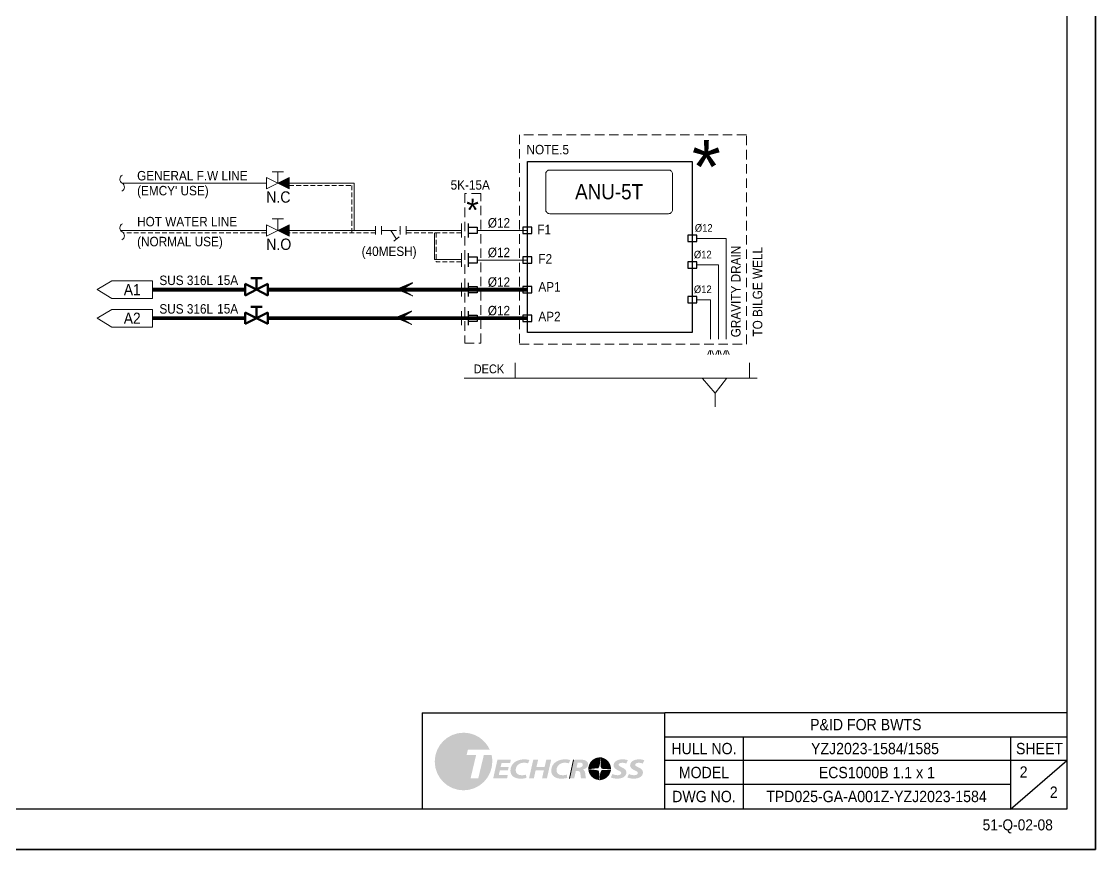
# Model space of a CAD drawing. Extents: x -553847 to 4496999, y 514150 to 878882.
# Drawn here: x 4399829 to 4428190, y 514150 to 536002 of the extents above; entities that cross this region are included whole.
import ezdxf

# ---------------------------------------------------------------- set-up
doc = ezdxf.new("R2010")
doc.units = 0
doc.header["$LTSCALE"] = 25
doc.header["$MEASUREMENT"] = 0
for name, pattern in [('DASHED', [0.75, 0.5, -0.25]), ('DASHED2', [0.375, 0.25, -0.125]), ('HIDDEN', [0.375, 0.25, -0.125]), ('PHANTOM', [63.5, 31.75, -6.35, 6.35, -6.35, 6.35, -6.35])]:
    doc.linetypes.add(name, pattern=pattern)
doc.layers.get('0').update_dxf_attribs({"linetype": 'CONTINUOUS', "lineweight": 9})
doc.layers.add('0.1 Defpoints', color=7, linetype='CONTINUOUS', plot=False)
doc.layers.add('0.2 Dwg sheet', color=7, linetype='CONTINUOUS')
doc.layers.add('0.3 Text', color=7, linetype='CONTINUOUS')
for name, color, linetype, lineweight in [('0.4 Maker scope box', 3, 'HIDDEN', 9), ('1.1 Y_Pipe', 7, 'CONTINUOUS', 13), ('1.5 M_Equip', 4, 'CONTINUOUS', 30), ('measure', 1, 'CONTINUOUS', 15), ('외형선', 7, 'CONTINUOUS', 18)]:
    doc.layers.add(name, color=color, linetype=linetype, lineweight=lineweight)
doc.layers.add('2.1 Valve open', color=7, linetype='CONTINUOUS', lineweight=50, true_color=0x1b21e4)
doc.layers.add('2.4 ANU dosing line', color=7, linetype='DASHED2', true_color=0xff29ff)
doc.styles.add('ARIAL', font='arial.ttf')
doc.styles.get("Standard").update_dxf_attribs({"font": '', "width": 0.95, "height": 250})
doc.styles.get('Standard').set_extended_font_data('Gulim')

# ---------------------------------------------------------------- blocks, each defined once
blk = doc.blocks.new('양식 51-Q-02-08')
at = {"layer": '0.1 Defpoints'}
blk.add_lwpolyline([(-2677005, 1033560), (-2613196, 1033560), (-2613196, 988132), (-2677005, 988132)], close=True, dxfattribs=at)
at = {"layer": '0.2 Dwg sheet'}
for p, q in [((-2630979, 991742), (-2624571, 991742)), ((-2630979, 991742), (-2630979, 989196)), ((-2624571, 989196), (-2624571, 991742)), ((-2613953, 991742), (-2624571, 991742)), ((-2624571, 991110), (-2613953, 991110)), ((-2622500, 991110), (-2622500, 989196)), ((-2615440, 991110), (-2615440, 989196)), ((-2613953, 990478), (-2624571, 990478)), ((-2615440, 989196), (-2613953, 990478)), ((-2615440, 989846), (-2624571, 989846))]:
    blk.add_line(p, q, dxfattribs=at)
blk.add_lwpolyline([(-2613953, 989196), (-2676245, 989196), (-2676245, 1032800), (-2613953, 1032800)], close=True, dxfattribs=at)
at = {"layer": '0.2 Dwg sheet', "insert": (-2623536, 989529), "char_height": 300, "width": 2070.81, "attachment_point": 5}
blk.add_mtext('DWG NO.', dxfattribs=at)
at = {"layer": '0.3 Text', "width": 0.95}
blk.add_text('51-Q-02-08', height=291.7, dxfattribs=at).set_placement((-2616177, 988637))
at = {"layer": '0.3 Text', "char_height": 300, "attachment_point": 5}
for s, insert, width in [('\\A1;SHEET', (-2614674, 990794), 1532.09), ('MODEL', (-2623536, 990162), 2070.81)]:
    blk.add_mtext(s, dxfattribs=dict(at, insert=insert, width=width))

msp = doc.modelspace()

# ---------------------------------------------------------------- hatches: boundary and pattern name
at = {"layer": '0.2 Dwg sheet', "lineweight": 0}
h = msp.add_hatch(color=256, dxfattribs=at)
h.dxf.hatch_style = 2
edge = h.paths.add_edge_path()
edge.add_spline(control_points=[(4412038.3, 516645.4), (4412038.3, 516645.4), (4411891.2, 516028.7), (4411891.2, 516028.7), (4411891.2, 516028.7), (4411687.4, 516028.7), (4411687.4, 516028.7), (4411687.4, 516028.7), (4411834.6, 516645.4), (4411834.6, 516645.4), (4411834.6, 516645.4), (4411582.7, 516645.4), (4411582.7, 516645.4), (4411582.7, 516645.4), (4411618.1, 516787.2), (4411618.1, 516787.2), (4411618.1, 516787.2), (4412193.4, 516787.2), (4412193.4, 516787.2), (4412073.7, 517049.8), (4411809.1, 517232.4), (4411501.7, 517232.4), (4411081.9, 517232.4), (4410741.6, 516892.1), (4410741.6, 516472.3), (4410741.6, 516052.5), (4411081.9, 515712.2), (4411501.7, 515712.2), (4411921.5, 515712.2), (4412261.7, 516052.5), (4412261.7, 516472.3), (4412261.7, 516531.9), (4412254.7, 516589.7), (4412241.7, 516645.4), (4412241.7, 516645.4), (4412038.3, 516645.4), (4412038.3, 516645.4)], knot_values=[0, 0, 0, 0, 1, 1, 1, 2, 2, 2, 3, 3, 3, 4, 4, 4, 5, 5, 5, 6, 6, 6, 7, 7, 7, 8, 8, 8, 9, 9, 9, 10, 10, 10, 11, 11, 11, 12, 12, 12, 12], degree=3, periodic=0)
h = msp.add_hatch(color=256, dxfattribs=at)
h.dxf.hatch_style = 2
h.paths.add_polyline_path([(4412672.9, 516238.2), (4412461.1, 516238.2), (4412433.6, 516118), (4412672, 516118), (4412650.8, 516027.8), (4412284.6, 516027.8), (4412398.2, 516521.8), (4412751.9, 516521.8), (4412730.5, 516431.8), (4412505.4, 516431.8), (4412480.5, 516326.8), (4412694.2, 516326.8)])
h = msp.add_hatch(color=256, dxfattribs=at)
h.dxf.hatch_style = 2
edge = h.paths.add_edge_path()
edge.add_spline(control_points=[(4413161.4, 516041), (4413129.6, 516029.3), (4413076.3, 516019.8), (4413004.6, 516019.8), (4412845.9, 516019.8), (4412740.4, 516098.9), (4412740.4, 516229.5), (4412740.4, 516341.6), (4412800.7, 516428), (4412891.1, 516477.9), (4412953.2, 516513), (4413025.9, 516529.9), (4413110, 516529.9), (4413174.8, 516529.9), (4413223.5, 516517.4), (4413241.2, 516509.5), (4413241.2, 516509.5), (4413205.8, 516423.6), (4413205.8, 516423.6), (4413188.9, 516430.9), (4413149, 516439.7), (4413097.6, 516439.7), (4413046.2, 516439.7), (4412997.5, 516426.6), (4412961.2, 516401.6), (4412911.5, 516367.2), (4412878.7, 516310.7), (4412878.7, 516241.9), (4412878.7, 516162.7), (4412932.8, 516109.9), (4413037.4, 516109.9), (4413079.9, 516109.9), (4413121.6, 516115.7), (4413150.9, 516126.1), (4413150.9, 516126.1), (4413161.4, 516041), (4413161.4, 516041)], knot_values=[0, 0, 0, 0, 1, 1, 1, 2, 2, 2, 3, 3, 3, 4, 4, 4, 5, 5, 5, 6, 6, 6, 7, 7, 7, 8, 8, 8, 9, 9, 9, 10, 10, 10, 11, 11, 11, 12, 12, 12, 12], degree=3, periodic=0)
h = msp.add_hatch(color=256, dxfattribs=at)
h.dxf.hatch_style = 2
h.paths.add_polyline_path([(4413471.7, 516521.8), (4413427.4, 516329.9), (4413643.7, 516329.9), (4413688, 516521.8), (4413816.6, 516521.8), (4413703.1, 516027.8), (4413575.4, 516027.8), (4413622.4, 516236), (4413405.2, 516236), (4413358.2, 516027.8), (4413230.6, 516027.8), (4413344, 516521.8)])
h = msp.add_hatch(color=256, dxfattribs=at)
h.dxf.hatch_style = 2
edge = h.paths.add_edge_path()
edge.add_spline(control_points=[(4414239.6, 516041), (4414207.8, 516029.3), (4414154.5, 516019.8), (4414082.7, 516019.8), (4413924.1, 516019.8), (4413818.5, 516098.9), (4413818.5, 516229.5), (4413818.5, 516341.6), (4413878.8, 516428), (4413969.2, 516477.9), (4414031.4, 516513), (4414104, 516529.9), (4414188.3, 516529.9), (4414252.9, 516529.9), (4414301.7, 516517.4), (4414319.4, 516509.5), (4414319.4, 516509.5), (4414284, 516423.6), (4414284, 516423.6), (4414267.2, 516430.9), (4414227.2, 516439.7), (4414175.8, 516439.7), (4414124.3, 516439.7), (4414075.7, 516426.6), (4414039.3, 516401.6), (4413989.7, 516367.2), (4413956.8, 516310.7), (4413956.8, 516241.9), (4413956.8, 516162.7), (4414010.9, 516109.9), (4414115.5, 516109.9), (4414158.1, 516109.9), (4414199.7, 516115.7), (4414229, 516126.1), (4414229, 516126.1), (4414239.6, 516041), (4414239.6, 516041)], knot_values=[0, 0, 0, 0, 1, 1, 1, 2, 2, 2, 3, 3, 3, 4, 4, 4, 5, 5, 5, 6, 6, 6, 7, 7, 7, 8, 8, 8, 9, 9, 9, 10, 10, 10, 11, 11, 11, 12, 12, 12, 12], degree=3, periodic=0)
at = {"layer": '0.2 Dwg sheet', "linetype": 'Continuous', "lineweight": 0}
h = msp.add_hatch(color=256, dxfattribs=at)
h.paths.add_polyline_path([(4414790.7, 516420.7), (4414781.9, 516445.7), (4414746.6, 516484.3), (4414691.2, 516510.1), (4414621.1, 516522.3), (4414544.3, 516524.4), (4414472.5, 516520.9), (4414409.5, 516512.3), (4414297.9, 516028.2), (4414300.9, 516027.8), (4414423.7, 516027.8), (4414468, 516222.6), (4414514.4, 516222.6), (4414528.7, 516221.4), (4414553.4, 516213.9), (4414571.3, 516198.7), (4414583.3, 516173.3), (4414600.1, 516048.5), (4414603.9, 516032.2), (4414611, 516027.7), (4414736.8, 516027.7), (4414730.6, 516046.8), (4414725.3, 516075.6), (4414712, 516180.1), (4414705.4, 516206.5), (4414680.1, 516245.1), (4414656.9, 516258.9), (4414656.9, 516260.9), (4414670.7, 516264.9), (4414716.7, 516284.2), (4414753.2, 516310.5), (4414779.5, 516344.8), (4414791.8, 516386.7), (4414792.4, 516406.7)])
h.paths.add_polyline_path([(4414650.8, 516372.7, -0.1380365), (4414619.5, 516329.1, -0.1340355), (4414547.6, 516306.2), (4414485.5, 516306.2), (4414515.1, 516442.4), (4414578.1, 516442.4, -0.1816988), (4414637.9, 516422.6, -0.2969134)], flags=16)
at = {"layer": '0.2 Dwg sheet', "lineweight": 0}
h = msp.add_hatch(color=256, dxfattribs=at)
h.dxf.hatch_style = 2
edge = h.paths.add_edge_path()
edge.add_spline(control_points=[(4415121.2, 516579.7), (4415112.8, 516580.4), (4415104.3, 516581), (4415095.7, 516581), (4414994.8, 516581), (4414905.8, 516530.8), (4414851.8, 516454.2), (4414840.7, 516436.8), (4414830.8, 516418.4), (4414822.5, 516398.6), (4414810.5, 516369.9), (4414802.8, 516340.5), (4414798.6, 516311.3), (4414797.7, 516301.8), (4414797.2, 516292.2), (4414797.2, 516282.4), (4414797.2, 516281.9), (4414797.3, 516281.3), (4414797.3, 516280.7), (4414909.6, 516288), (4415040.5, 516300.8), (4415056.6, 516308), (4415077.5, 516317.4), (4415109.2, 516504.3), (4415121.2, 516579.7)], knot_values=[0, 0, 0, 0, 1, 1, 1, 2, 2, 2, 3, 3, 3, 4, 4, 4, 5, 5, 5, 6, 6, 6, 7, 7, 7, 8, 8, 8, 8], degree=3, periodic=0)
h = msp.add_hatch(color=256, dxfattribs=at)
h.dxf.hatch_style = 2
edge = h.paths.add_edge_path()
edge.add_spline(control_points=[(4415152.7, 516298.2), (4415168, 516288.1), (4415272.3, 516282.2), (4415394.1, 516278.6), (4415394.1, 516279.9), (4415394.3, 516281.1), (4415394.3, 516282.4), (4415394.3, 516429), (4415288.5, 516550.7), (4415149.2, 516575.9), (4415139.3, 516490.9), (4415123.1, 516317.8), (4415152.7, 516298.2)], knot_values=[0, 0, 0, 0, 1, 1, 1, 2, 2, 2, 3, 3, 3, 4, 4, 4, 4], degree=3, periodic=0)
h = msp.add_hatch(color=256, dxfattribs=at)
h.dxf.hatch_style = 2
edge = h.paths.add_edge_path()
edge.add_spline(control_points=[(4415432.7, 516142.2), (4415468.1, 516124.7), (4415517.7, 516110.6), (4415573.6, 516110.6), (4415622.4, 516110.6), (4415667.6, 516129.7), (4415667.6, 516167.8), (4415667.6, 516196.4), (4415641.9, 516214), (4415587, 516238.2), (4415524, 516266.1), (4415463.7, 516305.6), (4415463.7, 516369.3), (4415463.7, 516469), (4415568.2, 516529.9), (4415698.5, 516529.9), (4415770.3, 516529.9), (4415813, 516516.7), (4415838.5, 516505.7), (4415838.5, 516505.7), (4415798.7, 516417.9), (4415798.7, 516417.9), (4415779.3, 516426.6), (4415737.6, 516439.7), (4415687.9, 516439), (4415628.5, 516439), (4415597.5, 516414.8), (4415597.5, 516387.6), (4415597.5, 516358.3), (4415633.9, 516340.8), (4415684.4, 516317.4), (4415757.1, 516285.7), (4415802.3, 516245.4), (4415802.3, 516186.1), (4415802.3, 516076.1), (4415692.4, 516019.8), (4415560.3, 516019.8), (4415477.9, 516020.4), (4415417.6, 516038), (4415390.1, 516055), (4415390.1, 516055), (4415432.7, 516142.2), (4415432.7, 516142.2)], knot_values=[0, 0, 0, 0, 1, 1, 1, 2, 2, 2, 3, 3, 3, 4, 4, 4, 5, 5, 5, 6, 6, 6, 7, 7, 7, 8, 8, 8, 9, 9, 9, 10, 10, 10, 11, 11, 11, 12, 12, 12, 13, 13, 13, 14, 14, 14, 14], degree=3, periodic=0)
h = msp.add_hatch(color=256, dxfattribs=at)
h.dxf.hatch_style = 2
edge = h.paths.add_edge_path()
edge.add_spline(control_points=[(4415869.7, 516142.2), (4415905.2, 516124.7), (4415954.8, 516110.6), (4416010.6, 516110.6), (4416059.5, 516110.6), (4416104.7, 516129.7), (4416104.7, 516167.8), (4416104.7, 516196.4), (4416079, 516214), (4416023.9, 516238.2), (4415961, 516266.1), (4415900.8, 516305.6), (4415900.8, 516369.3), (4415900.8, 516469), (4416005.4, 516529.9), (4416135.6, 516529.9), (4416207.5, 516529.9), (4416250, 516516.7), (4416275.7, 516505.7), (4416275.7, 516505.7), (4416235.8, 516417.9), (4416235.8, 516417.9), (4416216.3, 516426.6), (4416174.7, 516439.7), (4416125.1, 516439), (4416065.7, 516439), (4416034.5, 516414.8), (4416034.5, 516387.6), (4416034.5, 516358.3), (4416070.9, 516340.8), (4416121.4, 516317.4), (4416194.2, 516285.7), (4416239.4, 516245.4), (4416239.4, 516186.1), (4416239.4, 516076.1), (4416129.4, 516019.8), (4415997.4, 516019.8), (4415914.8, 516020.4), (4415854.7, 516038), (4415827.1, 516055), (4415827.1, 516055), (4415869.7, 516142.2), (4415869.7, 516142.2)], knot_values=[0, 0, 0, 0, 1, 1, 1, 2, 2, 2, 3, 3, 3, 4, 4, 4, 5, 5, 5, 6, 6, 6, 7, 7, 7, 8, 8, 8, 9, 9, 9, 10, 10, 10, 11, 11, 11, 12, 12, 12, 13, 13, 13, 14, 14, 14, 14], degree=3, periodic=0)
h = msp.add_hatch(color=256, dxfattribs=at)
h.dxf.hatch_style = 2
edge = h.paths.add_edge_path()
edge.add_spline(control_points=[(4415047.7, 516227.9), (4415024.2, 516242.2), (4414894.7, 516250.1), (4414798.6, 516254.1), (4414812, 516112.2), (4414924.6, 515999.2), (4415066.4, 515985.4), (4415074.3, 516115.4), (4415081.9, 516207.2), (4415047.7, 516227.9)], knot_values=[0, 0, 0, 0, 1, 1, 1, 2, 2, 2, 3, 3, 3, 3], degree=3, periodic=0)
h = msp.add_hatch(color=256, dxfattribs=at)
h.dxf.hatch_style = 2
edge = h.paths.add_edge_path()
edge.add_spline(control_points=[(4415099.3, 515984.1), (4415248.4, 515985.8), (4415370.9, 516096.8), (4415391, 516240.7), (4415271, 516237.8), (4415169.3, 516234.4), (4415154.7, 516231.5), (4415127.7, 516225.8), (4415107.7, 516065.6), (4415099.3, 515984.1)], knot_values=[0, 0, 0, 0, 1, 1, 1, 2, 2, 2, 3, 3, 3, 3], degree=3, periodic=0)
at = {"layer": '1.1 Y_Pipe'}
for points in [[(4406596.2, 531735.3), (4406897.8, 531583.4), (4406897.8, 531886.1)], [(4406596.2, 530488.5), (4406897.8, 530336.6), (4406897.8, 530639.3)]]:
    msp.add_hatch(color=256, dxfattribs=at).paths.add_polyline_path(points)
at = {"layer": 'measure'}
h = msp.add_hatch(dxfattribs=at)
h.set_pattern_fill('ANSI31', color=1, scale=0.619715, style=0)
h.set_pattern_definition([(45, (3971654.49477, -2582.21119), (-0.05477560696, 0.05477560696), [])])
h.paths.add_polyline_path([(4410163.9, 528758.7), (4409874.9, 528934), (4410163.9, 529109.4), (4409743.5, 528934)])
h = msp.add_hatch(dxfattribs=at)
h.set_pattern_fill('ANSI31', color=1, scale=0.619715, style=0)
h.set_pattern_definition([(45, (3971626.15303, -3334.027115), (-0.05477560696, 0.05477560696), [])])
h.paths.add_polyline_path([(4410135.6, 528006.9), (4409846.5, 528182.2), (4410135.6, 528357.6), (4409715.1, 528182.2)])

# ---------------------------------------------------------------- linework, layer by layer
at = {"layer": '0.1 Defpoints', "color": 4, "linetype": 'ByBlock'}
msp.add_lwpolyline([(4364381.2, 514150.1), (4428190.1, 514150.1), (4428190.1, 559578), (4364381.2, 559578)], close=True, dxfattribs=at)
at = {"layer": '0.2 Dwg sheet', "linetype": 'Continuous', "lineweight": 0}
msp.add_line((4414297.9, 516028.2), (4414409.5, 516512.3), dxfattribs=at)
at = {"layer": '0.2 Dwg sheet', "lineweight": 0}
for points in [[(4415121.2, 516579.7), (4415109.2, 516504.3), (4415077.5, 516317.4), (4415056.6, 516308)], [(4415152.7, 516298.2), (4415123.1, 516317.8), (4415139.3, 516490.9), (4415149.2, 516575.9)], [(4415056.6, 516308), (4415040.5, 516300.8), (4414909.6, 516288), (4414797.3, 516280.7)], [(4414798.6, 516254.1), (4414894.7, 516250.1), (4415024.2, 516242.2), (4415047.7, 516227.9)], [(4415047.7, 516227.9), (4415081.9, 516207.2), (4415074.3, 516115.4), (4415066.4, 515985.4)], [(4415099.3, 515984.1), (4415107.7, 516065.6), (4415127.7, 516225.8), (4415154.7, 516231.5)], [(4415394.1, 516278.6), (4415272.3, 516282.2), (4415168, 516288.1), (4415152.7, 516298.2)], [(4415154.7, 516231.5), (4415169.3, 516234.4), (4415271, 516237.8), (4415391, 516240.7)]]:
    msp.add_open_spline(points, degree=3, dxfattribs=at)
at = {"layer": '0.4 Maker scope box', "linetype": 'DASHED', "lineweight": 15, "ltscale": 20}
msp.add_lwpolyline([(4418972.5, 533011), (4412982.5, 533011), (4412982.5, 527487.7), (4418972.5, 527487.7), (4418972.5, 533011)], dxfattribs=at)
msp.add_lwpolyline([(4411958.3, 531465.1), (4411533.9, 531465.1), (4411533.9, 527513.8), (4411958.3, 527513.8)], close=True, dxfattribs=at)
at = {"layer": '1.1 Y_Pipe'}
for p, q in [((4406294.7, 531886.1), (4406294.7, 531584.5)), ((4406596.2, 531735.3), (4406294.7, 531886.1)), ((4406747, 532036.8), (4406445.4, 532036.8)), ((4406596.2, 531735.3), (4406596.2, 532036.8)), ((4406897.8, 531886.1), (4406596.2, 531735.3)), ((4406897.8, 531584.5), (4406897.8, 531886.1)), ((4406294.7, 531735.3), (4402493.7, 531735.3)), ((4406596.2, 531735.3), (4406294.7, 531584.5)), ((4406596.2, 531735.3), (4406897.8, 531584.5)), ((4406897.8, 531735.3), (4408615.6, 531735.3)), ((4408615.6, 531735.3), (4408615.6, 530488.5)), ((4406747, 530790), (4406445.4, 530790)), ((4406596.2, 530488.5), (4406596.2, 530790)), ((4411444.1, 530671.4), (4411444.1, 530305.6)), ((4406294.7, 530488.5), (4402446.7, 530488.5)), ((4406294.7, 530639.3), (4406294.7, 530337.7)), ((4406596.2, 530488.5), (4406294.7, 530639.3)), ((4406596.2, 530488.5), (4406294.7, 530337.7)), ((4406897.8, 530639.3), (4406596.2, 530488.5)), ((4406596.2, 530488.5), (4406897.8, 530337.7)), ((4406897.8, 530337.7), (4406897.8, 530639.3)), ((4409176.4, 530488.5), (4406897.8, 530488.5)), ((4411444.1, 530488.5), (4409988.7, 530488.5)), ((4410733.3, 529787.2), (4410733.3, 530427.3)), ((4413187.5, 530488.5), (4411859.2, 530488.5)), ((4411444.1, 529890), (4411444.1, 529524.2)), ((4410733.3, 529718.3), (4411444.1, 529718.3)), ((4413187.5, 529707.1), (4411859.2, 529707.1)), ((4405885.8, 529227.2), (4406187.3, 529227.2)), ((4406036.5, 528925.7), (4406036.5, 529227.2)), ((4401830.3, 528925.7), (4402217.2, 529159.1)), ((4403290.2, 529159.1), (4402217.2, 529159.1)), ((4403290.2, 529159.1), (4403290.2, 528692.2)), ((4405735, 528774.9), (4405735, 529076.4)), ((4405735, 529076.4), (4406036.5, 528925.7)), ((4406036.5, 528925.7), (4406338.1, 529076.4)), ((4406338.1, 529076.4), (4406338.1, 528774.9)), ((4411444.1, 529108.6), (4411444.1, 528742.7)), ((4401830.3, 528925.7), (4402217.2, 528692.2)), ((4403290.2, 528692.2), (4402217.2, 528692.2)), ((4406036.5, 528925.7), (4405735, 528774.9)), ((4406036.5, 528925.7), (4406338.1, 528774.9)), ((4413187.5, 528925.7), (4411859.2, 528925.7)), ((4401830.3, 528171.6), (4402217.2, 528405.1)), ((4403290.2, 528405.1), (4402217.2, 528405.1)), ((4403290.2, 528405.1), (4403290.2, 527938.1)), ((4405885.8, 528473.1), (4406187.3, 528473.1)), ((4406036.5, 528171.6), (4406036.5, 528473.1)), ((4401830.3, 528171.6), (4402217.2, 527938.1)), ((4405735, 528020.8), (4405735, 528322.4)), ((4405735, 528322.4), (4406036.5, 528171.6)), ((4406036.5, 528171.6), (4405735, 528020.8)), ((4406036.5, 528171.6), (4406338.1, 528322.4)), ((4406036.5, 528171.6), (4406338.1, 528020.8)), ((4406338.1, 528322.4), (4406338.1, 528020.8)), ((4411444.1, 528354.5), (4411444.1, 527988.7)), ((4413187.5, 528171.6), (4411859.2, 528171.6)), ((4403290.2, 527938.1), (4402217.2, 527938.1)), ((4417995.4, 527319.9), (4417954.1, 527215.6)), ((4418026.7, 527320.3), (4418026.7, 527210.5)), ((4418058, 527319.9), (4418099.3, 527215.6)), ((4418204.8, 527319.9), (4418163.5, 527215.6)), ((4418236.1, 527320.3), (4418236.1, 527210.5)), ((4418267.4, 527319.9), (4418308.7, 527215.6)), ((4418408.4, 527319.9), (4418367.1, 527215.6)), ((4418439.7, 527320.3), (4418439.7, 527210.5)), ((4418471, 527319.9), (4418512.3, 527215.6)), ((4412864.4, 526996.6), (4412864.4, 526593.1)), ((4419050.1, 526996.6), (4419050.1, 526593.1)), ((4411522.7, 526593.1), (4419256.7, 526593.1))]:
    msp.add_line(p, q, dxfattribs=at)
at = {"layer": '1.1 Y_Pipe', "linetype": 'Continuous', "ltscale": 30}
for p, q in [((4406897.8, 531584.5), (4406897.8, 531886.1)), ((4406897.8, 530337.7), (4406897.8, 530639.3)), ((4410733.3, 529787.2), (4410733.3, 529718.3)), ((4405735, 528925.7), (4403290.2, 528925.7)), ((4411444.1, 528925.7), (4406338.1, 528925.7)), ((4405735, 528171.6), (4403290.2, 528171.6)), ((4406338.1, 528171.6), (4407262.5, 528171.6)), ((4407262.5, 528171.6), (4411444.1, 528171.6))]:
    msp.add_line(p, q, dxfattribs=at)
at = {"layer": '1.1 Y_Pipe', "linetype": 'DASHED2', "ltscale": 20}
for p, q in [((4406897.8, 531675.3), (4408555.6, 531675.3)), ((4408555.6, 531675.3), (4408555.6, 530427.3)), ((4406294.7, 530427.3), (4402515.5, 530427.3)), ((4409176.4, 530427.3), (4406897.8, 530427.3)), ((4411444.1, 530427.3), (4409988.7, 530427.3)), ((4410782, 530427.3), (4410782, 529657.2)), ((4411444.1, 529657.2), (4410782, 529657.2))]:
    msp.add_line(p, q, dxfattribs=at)
at = {"layer": '1.1 Y_Pipe', "linetype": 'PHANTOM', "ltscale": 0.5}
for p, q in [((4409176.4, 530377.5), (4409176.4, 530599.5)), ((4409335.4, 530377.5), (4409335.4, 530599.5)), ((4409335.4, 530488.5), (4409825.2, 530488.5)), ((4409580.3, 530488.5), (4409729.9, 530259)), ((4409825.2, 530377.5), (4409825.2, 530599.5)), ((4409988.7, 530377.5), (4409988.7, 530599.5)), ((4409798.2, 530321), (4409658.4, 530201.9))]:
    msp.add_line(p, q, dxfattribs=at)
at = {"layer": '1.1 Y_Pipe', "ltscale": 30}
for p, q in [((4417811, 526578.1), (4418149, 526192.2)), ((4418446.6, 526578.1), (4418149, 526192.2)), ((4418149, 526192.2), (4418149, 525829))]:
    msp.add_line(p, q, dxfattribs=at)
at = {"layer": '1.1 Y_Pipe'}
for centre, start, end in [((4402546.9, 531839.4), 117.05625, 239.75545), ((4402425.5, 531631.2), 297.05625, 59.75545), ((4402546.9, 530555.4), 117.05625, 239.75545), ((4402425.5, 530347.2), 297.05625, 59.75545)]:
    msp.add_arc(centre, 120.5, start, end, dxfattribs=at)
at = {"layer": '1.5 M_Equip'}
for p, q in [((4411628, 530671.4), (4411628, 530305.6)), ((4411628, 529890), (4411628, 529524.2)), ((4411628, 529108.6), (4411628, 528742.7)), ((4411628, 528354.5), (4411628, 527988.7))]:
    msp.add_line(p, q, dxfattribs=at)
at = {"layer": '1.5 M_Equip', "lineweight": 15}
for p, q in [((4417658.1, 530279.3), (4418433.8, 530279.3)), ((4418433.8, 527616.1), (4418433.8, 530279.3)), ((4417658.1, 529576.7), (4418230.2, 529576.7)), ((4418230.2, 529576.7), (4418230.2, 527616.1)), ((4417658.1, 528659.8), (4418020.9, 528659.8)), ((4418020.9, 528659.8), (4418020.9, 527616.1))]:
    msp.add_line(p, q, dxfattribs=at)
at = {"layer": '1.5 M_Equip'}
for points in [[(4413187.5, 532311), (4417542.5, 532311), (4417542.5, 527797.7), (4413187.5, 527797.7)], [(4413303.1, 530571.1), (4413071.8, 530571.1), (4413071.8, 530405.8), (4413303.1, 530405.8)], [(4417658.1, 530361.9), (4417426.8, 530361.9), (4417426.8, 530196.6), (4417658.1, 530196.6)], [(4413303.1, 529789.7), (4413071.8, 529789.7), (4413071.8, 529624.4), (4413303.1, 529624.4)], [(4417658.1, 529659.4), (4417426.8, 529659.4), (4417426.8, 529494.1), (4417658.1, 529494.1)], [(4413303.1, 529008.3), (4413071.8, 529008.3), (4413071.8, 528843), (4413303.1, 528843)], [(4417658.1, 528742.5), (4417426.8, 528742.5), (4417426.8, 528577.2), (4417658.1, 528577.2)], [(4413303.1, 528254.2), (4413071.8, 528254.2), (4413071.8, 528088.9), (4413303.1, 528088.9)]]:
    msp.add_lwpolyline(points, close=True, dxfattribs=at)
for points in [[(4411628, 530571.1), (4411859.2, 530571.1), (4411859.2, 530405.8), (4411628, 530405.8)], [(4411628, 529789.7), (4411859.2, 529789.7), (4411859.2, 529624.4), (4411628, 529624.4)], [(4411628, 529008.3), (4411859.2, 529008.3), (4411859.2, 528843), (4411628, 528843)], [(4411628, 528254.2), (4411859.2, 528254.2), (4411859.2, 528088.9), (4411628, 528088.9)]]:
    msp.add_lwpolyline(points, dxfattribs=at)
at = {"layer": '2.1 Valve open'}
for p, q in [((4405885.8, 529227.2), (4406187.3, 529227.2)), ((4406036.5, 528925.7), (4406036.5, 529227.2)), ((4405735, 528774.9), (4405735, 529076.4)), ((4405735, 529076.4), (4406036.5, 528925.7)), ((4406036.5, 528925.7), (4406338.1, 529076.4)), ((4406338.1, 529076.4), (4406338.1, 528774.9)), ((4406036.5, 528925.7), (4405735, 528774.9)), ((4406036.5, 528925.7), (4406338.1, 528774.9)), ((4405885.8, 528473.1), (4406187.3, 528473.1)), ((4406036.5, 528171.6), (4406036.5, 528473.1)), ((4405735, 528020.8), (4405735, 528322.4)), ((4405735, 528322.4), (4406036.5, 528171.6)), ((4406036.5, 528171.6), (4405735, 528020.8)), ((4406036.5, 528171.6), (4406338.1, 528322.4)), ((4406036.5, 528171.6), (4406338.1, 528020.8)), ((4406338.1, 528322.4), (4406338.1, 528020.8))]:
    msp.add_line(p, q, dxfattribs=at)
at = {"layer": '2.4 ANU dosing line', "linetype": 'Continuous', "ltscale": 75, "const_width": 100}
for points in [[(4405735, 528925.7), (4403290.2, 528925.7)], [(4413187.5, 528925.7), (4406338.1, 528925.7)], [(4403290.2, 528171.6), (4405735, 528171.6)], [(4406338.1, 528171.6), (4413187.5, 528171.6)]]:
    msp.add_lwpolyline(points, dxfattribs=at)
at = {"layer": '외형선'}
msp.add_lwpolyline([(4416914.8, 532082.5), (4413776.2, 532082.5, 0.4142136), (4413670.6, 531976.8), (4413670.6, 531036.1, 0.4142136), (4413776.2, 530930.4), (4416914.8, 530930.4, 0.4142136), (4417020.5, 531036.1), (4417020.5, 531976.8, 0.4142136)], format="xyb", close=True, dxfattribs=at)

# ---------------------------------------------------------------- block references
at = {"color": 217, "linetype": 'Continuous', "true_color": 0x93278f}
msp.add_blockref('양식 51-Q-02-08', (7041386.2, -473982), dxfattribs=at)

# ---------------------------------------------------------------- texts
at = {"layer": '0.3 Text', "color": 3, "linetype": 'Continuous', "width": 0.95}
msp.add_text('NOTE.5', height=250, dxfattribs=at).set_placement((4413165.1, 532495.9))
at = {"layer": '0.3 Text', "width": 0.95}
for s, height, p in [('GENERAL F.W LINE', 250, (4402882.2, 531807.5)), ('5K-15A', 250, (4411160.5, 531563.9)), ("(EMCY' USE)", 250, (4402882.2, 531413.1)), ('N.C', 300, (4406291, 531219.7)), ('HOT WATER LINE', 250, (4402882.2, 530595.5)), ('Ø12', 250, (4412142.8, 530563.4)), ('Ø12', 200, (4417609.5, 530454.3)), ('F1', 250, (4413450, 530387.1)), ('(NORMAL USE)', 250, (4402882.2, 530069.1)), ('N.O', 300, (4406291, 529972.9)), ('(40MESH)', 250, (4408811.9, 529812.4)), ('Ø12', 250, (4412142.8, 529781.9)), ('F2', 250, (4413478.2, 529614.1)), ('Ø12', 200, (4417584.4, 529751.7)), ('SUS 316L', 250, (4403470.7, 529046.3)), ('15A', 250, (4404996.9, 529049.5)), ('Ø12', 250, (4412142.8, 529000.5)), ('AP1', 250, (4413478.2, 528875.1)), ('Ø12', 200, (4417584.4, 528834.8)), ('SUS 316L', 250, (4403470.7, 528292.3)), ('15A', 250, (4404996.9, 528295.5)), ('Ø12', 250, (4412142.8, 528246.5)), ('AP2', 250, (4413478.2, 528091.6)), ('DECK', 233.66, (4411768.9, 526716.9))]:
    msp.add_text(s, height=height, dxfattribs=at).set_placement(p)
msp.add_text('GRAVITY DRAIN', height=250, rotation=90, dxfattribs=at).set_placement((4418815.8, 527667.8))
at = {"layer": '0.3 Text', "linetype": 'Continuous', "width": 0.95}
msp.add_text('TO BILGE WELL', height=250, rotation=90, dxfattribs=at).set_placement((4419390.6, 527686.5))
at = {"layer": '0.3 Text', "color": 4, "linetype": 'Continuous', "width": 0.95}
for p in [(4426187.6, 516045.3), (4426983.4, 515512.8)]:
    msp.add_text('2', height=300, dxfattribs=at).set_placement(p)
at = {"layer": '0.3 Text', "attachment_point": 5, "line_spacing_factor": 0.9}
for s, insert, char_height, width in [('\\pxqc;ANU-5T', (4415345.5, 531506.4), 400, 3138.587), ('\\pxqc;A1', (4402753.7, 528925.7), 292.8, 1073.069), ('\\pxqc;A2', (4402753.7, 528171.6), 292.8, 1073.069)]:
    msp.add_mtext(s, dxfattribs=dict(at, insert=insert, char_height=char_height, width=width))
at = {"layer": '0.3 Text', "color": 4, "char_height": 300, "attachment_point": 5}
for s, insert, width in [('\\A1;\\pxqc;P&ID FOR BWTS', (4422124.2, 517444), 10618.125), ('\\A1;YZJ2023-1584/1585', (4422367.2, 516812.7), 6962.578), ('\\pxqc;ECS1000B 1.1 x 1', (4422415.9, 516179.6), 7060), ('\\A1;TPD025-GA-A001Z-YZJ2023-1584', (4422405.9, 515547.5), 7039.897)]:
    msp.add_mtext(s, dxfattribs=dict(at, insert=insert, width=width))
at = {"layer": '0.3 Text', "insert": (4417850.5, 516811.8), "char_height": 300, "width": 2070.807, "attachment_point": 5}
msp.add_mtext('HULL NO.', dxfattribs=at)
at = {"layer": '0.4 Maker scope box', "style": 'ARIAL'}
for height, p in [(1401.9, (4417531.8, 531470)), (607.5, (4411574.4, 530723))]:
    msp.add_text('*', height=height, dxfattribs=at).set_placement(p)

doc.saveas('drawing.dxf')
